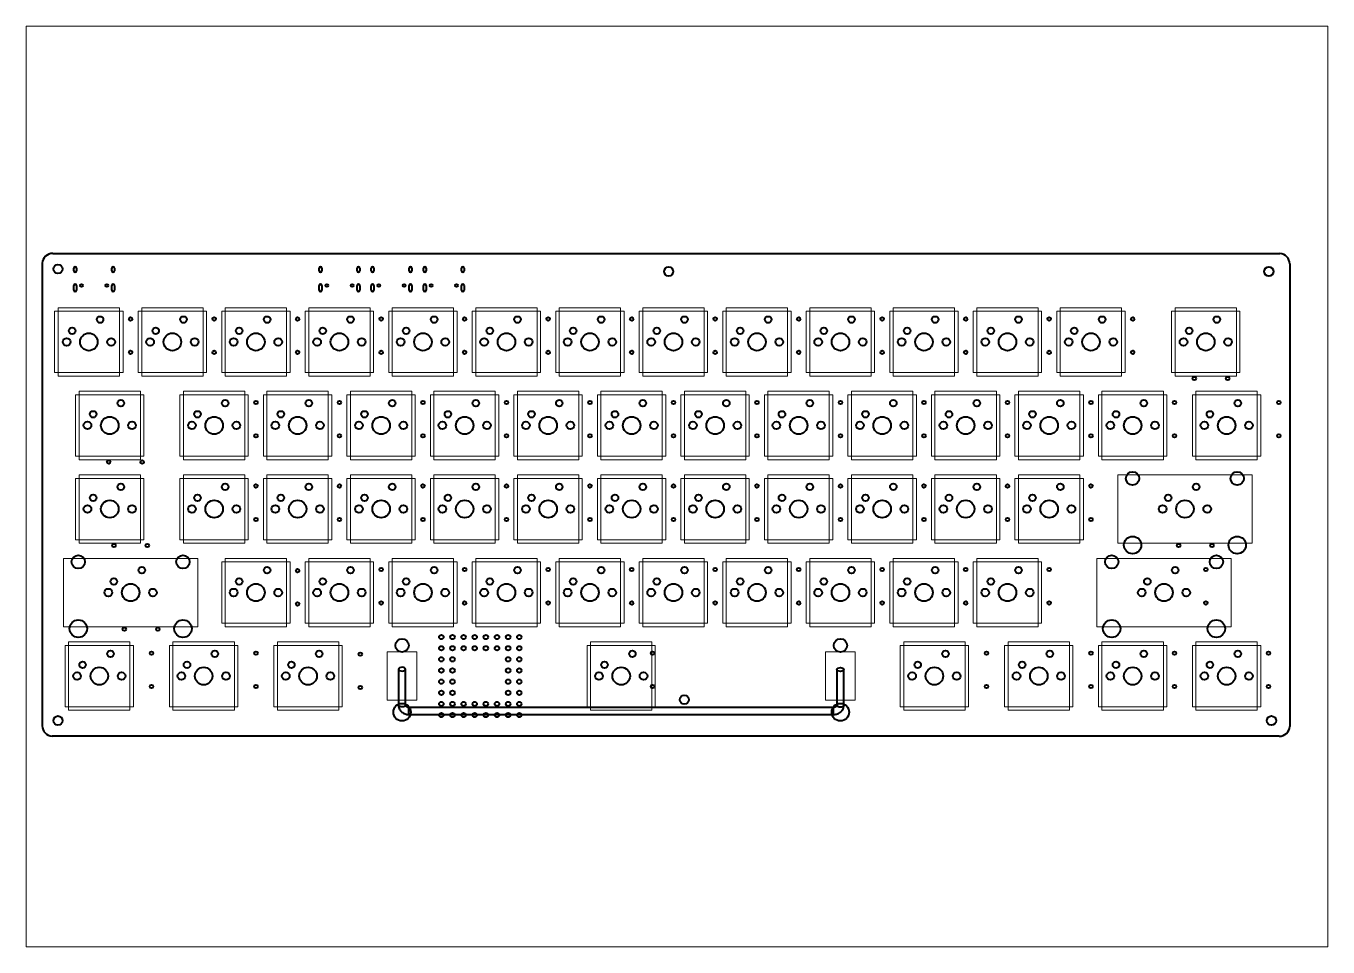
# Paper-space layout 'Layout1' of a CAD drawing. Header units: millimetres. Extents: x 0 to 297, y 0 to 210.
# The model-space entities are those that its viewports show. They can reach past a viewport. Long polylines and large blocks are cut down to what shows.
import ezdxf

# ---------------------------------------------------------------- set-up
doc = ezdxf.new("R2010")
doc.units = ezdxf.units.MM
doc.header["$LTSCALE"] = 12.7
doc.layers.add('SKETCHED_GEOMETRY', color=7, linetype='Continuous', lineweight=15)
doc.layers.add('Visible', color=7, linetype='Continuous', lineweight=40)

msp = doc.modelspace()

# ---------------------------------------------------------------- linework, layer by layer
at = {"layer": 'SKETCHED_GEOMETRY'}
for p, q in [((88.84, 130.16), (88.84, 145.76)), ((88.84, 145.76), (102.84, 145.76)), ((102.84, 145.76), (102.84, 130.16)), ((107.89, 145.76), (107.89, 130.16)), ((121.89, 145.76), (107.89, 145.76)), ((121.89, 130.16), (121.89, 145.76)), ((126.94, 130.16), (126.94, 145.76)), ((126.94, 145.76), (140.94, 145.76)), ((140.94, 145.76), (140.94, 130.16)), ((145.99, 145.76), (145.99, 130.16)), ((159.99, 145.76), (145.99, 145.76)), ((159.99, 130.16), (159.99, 145.76)), ((165.04, 130.16), (165.04, 145.76)), ((165.04, 145.76), (179.04, 145.76)), ((179.04, 145.76), (179.04, 130.16)), ((184.09, 130.16), (184.09, 145.76)), ((184.09, 145.76), (198.09, 145.76)), ((198.09, 145.76), (198.09, 130.16)), ((203.14, 130.16), (203.14, 145.76)), ((203.14, 145.76), (217.14, 145.76)), ((217.14, 145.76), (217.14, 130.16)), ((222.19, 145.76), (222.19, 130.16)), ((236.19, 145.76), (222.19, 145.76)), ((236.19, 130.16), (236.19, 145.76)), ((241.24, 130.16), (241.24, 145.76)), ((241.24, 145.76), (255.24, 145.76)), ((255.24, 145.76), (255.24, 130.16)), ((260.29, 130.16), (260.29, 145.76)), ((260.29, 145.76), (274.29, 145.76)), ((274.29, 145.76), (274.29, 130.16)), ((279.34, 130.16), (279.34, 145.76)), ((279.34, 145.76), (293.34, 145.76)), ((293.34, 145.76), (293.34, 130.16)), ((298.39, 130.16), (298.39, 145.76)), ((298.39, 145.76), (312.39, 145.76)), ((312.39, 145.76), (312.39, 130.16)), ((317.44, 130.16), (317.44, 145.76)), ((317.44, 145.76), (331.44, 145.76)), ((331.44, 145.76), (331.44, 130.16)), ((343.63, 130.16), (343.63, 145.76)), ((343.63, 145.76), (357.63, 145.76)), ((357.63, 145.76), (357.63, 130.16)), ((88.04, 144.96), (88.04, 130.96)), ((103.64, 144.96), (88.04, 144.96)), ((103.64, 130.96), (103.64, 144.96)), ((107.09, 144.96), (107.09, 130.96)), ((122.69, 144.96), (107.09, 144.96)), ((122.69, 130.96), (122.69, 144.96)), ((126.14, 144.96), (126.14, 130.96)), ((141.74, 144.96), (126.14, 144.96)), ((141.74, 130.96), (141.74, 144.96)), ((145.19, 144.96), (145.19, 130.96)), ((160.79, 144.96), (145.19, 144.96)), ((160.79, 130.96), (160.79, 144.96)), ((164.24, 144.96), (164.24, 130.96)), ((179.84, 144.96), (164.24, 144.96)), ((179.84, 130.96), (179.84, 144.96)), ((183.29, 144.96), (183.29, 130.96)), ((198.89, 144.96), (183.29, 144.96)), ((198.89, 130.96), (198.89, 144.96)), ((202.34, 144.96), (202.34, 130.96)), ((217.94, 144.96), (202.34, 144.96)), ((217.94, 130.96), (217.94, 144.96)), ((221.39, 144.96), (221.39, 130.96)), ((236.99, 144.96), (221.39, 144.96)), ((236.99, 130.96), (236.99, 144.96)), ((240.44, 144.96), (240.44, 130.96)), ((256.04, 144.96), (240.44, 144.96)), ((256.04, 130.96), (256.04, 144.96)), ((259.49, 144.96), (259.49, 130.96)), ((275.09, 144.96), (259.49, 144.96)), ((275.09, 130.96), (275.09, 144.96)), ((278.54, 144.96), (278.54, 130.96)), ((294.14, 144.96), (278.54, 144.96)), ((294.14, 130.96), (294.14, 144.96)), ((297.59, 144.96), (297.59, 130.96)), ((313.19, 144.96), (297.59, 144.96)), ((313.19, 130.96), (313.19, 144.96)), ((316.64, 144.96), (316.64, 130.96)), ((332.24, 144.96), (316.64, 144.96)), ((332.24, 130.96), (332.24, 144.96)), ((342.83, 144.96), (342.83, 130.96)), ((358.43, 144.96), (342.83, 144.96)), ((358.43, 130.96), (358.43, 144.96)), ((88.04, 130.96), (103.64, 130.96)), ((107.09, 130.96), (122.69, 130.96)), ((126.14, 130.96), (141.74, 130.96)), ((145.19, 130.96), (160.79, 130.96)), ((164.24, 130.96), (179.84, 130.96)), ((183.29, 130.96), (198.89, 130.96)), ((202.34, 130.96), (217.94, 130.96)), ((221.39, 130.96), (236.99, 130.96)), ((240.44, 130.96), (256.04, 130.96)), ((259.49, 130.96), (275.09, 130.96)), ((278.54, 130.96), (294.14, 130.96)), ((297.59, 130.96), (313.19, 130.96)), ((316.64, 130.96), (332.24, 130.96)), ((342.83, 130.96), (358.43, 130.96)), ((102.84, 130.16), (88.84, 130.16)), ((107.89, 130.16), (121.89, 130.16)), ((140.94, 130.16), (126.94, 130.16)), ((145.99, 130.16), (159.99, 130.16)), ((179.04, 130.16), (165.04, 130.16)), ((198.09, 130.16), (184.09, 130.16)), ((217.14, 130.16), (203.14, 130.16)), ((222.19, 130.16), (236.19, 130.16)), ((255.24, 130.16), (241.24, 130.16)), ((274.29, 130.16), (260.29, 130.16)), ((293.34, 130.16), (279.34, 130.16)), ((312.39, 130.16), (298.39, 130.16)), ((331.44, 130.16), (317.44, 130.16)), ((357.63, 130.16), (343.63, 130.16)), ((92.8, 125.91), (92.8, 111.91)), ((108.4, 125.91), (92.8, 125.91)), ((93.6, 111.11), (93.6, 126.71)), ((93.6, 126.71), (107.6, 126.71)), ((107.6, 126.71), (107.6, 111.11)), ((108.4, 111.91), (108.4, 125.91)), ((116.61, 125.91), (116.61, 111.91)), ((132.21, 125.91), (116.61, 125.91)), ((117.41, 111.11), (117.41, 126.71)), ((117.41, 126.71), (131.41, 126.71)), ((131.41, 126.71), (131.41, 111.11)), ((132.21, 111.91), (132.21, 125.91)), ((135.66, 125.91), (135.66, 111.91)), ((151.26, 125.91), (135.66, 125.91)), ((136.46, 111.11), (136.46, 126.71)), ((136.46, 126.71), (150.46, 126.71)), ((150.46, 126.71), (150.46, 111.11)), ((151.26, 111.91), (151.26, 125.91)), ((154.71, 125.91), (154.71, 111.91)), ((170.31, 125.91), (154.71, 125.91)), ((155.51, 111.11), (155.51, 126.71)), ((155.51, 126.71), (169.51, 126.71)), ((169.51, 126.71), (169.51, 111.11)), ((170.31, 111.91), (170.31, 125.91)), ((173.76, 125.91), (173.76, 111.91)), ((189.36, 125.91), (173.76, 125.91)), ((174.56, 111.11), (174.56, 126.71)), ((174.56, 126.71), (188.56, 126.71)), ((188.56, 126.71), (188.56, 111.11)), ((189.36, 111.91), (189.36, 125.91)), ((192.81, 125.91), (192.81, 111.91)), ((208.41, 125.91), (192.81, 125.91)), ((193.61, 126.71), (193.61, 111.11)), ((207.61, 126.71), (193.61, 126.71)), ((207.61, 111.11), (207.61, 126.71)), ((208.41, 111.91), (208.41, 125.91)), ((211.86, 125.91), (211.86, 111.91)), ((227.46, 125.91), (211.86, 125.91)), ((212.66, 111.11), (212.66, 126.71)), ((212.66, 126.71), (226.66, 126.71)), ((226.66, 126.71), (226.66, 111.11)), ((227.46, 111.91), (227.46, 125.91)), ((230.91, 125.91), (230.91, 111.91)), ((246.51, 125.91), (230.91, 125.91)), ((231.71, 126.71), (231.71, 111.11)), ((245.71, 126.71), (231.71, 126.71)), ((245.71, 111.11), (245.71, 126.71)), ((246.51, 111.91), (246.51, 125.91)), ((249.96, 125.91), (249.96, 111.91)), ((265.56, 125.91), (249.96, 125.91)), ((250.76, 111.11), (250.76, 126.71)), ((250.76, 126.71), (264.76, 126.71)), ((264.76, 126.71), (264.76, 111.11)), ((265.56, 111.91), (265.56, 125.91)), ((269.01, 125.91), (269.01, 111.91)), ((284.61, 125.91), (269.01, 125.91)), ((269.81, 126.71), (269.81, 111.11)), ((283.81, 126.71), (269.81, 126.71)), ((283.81, 111.11), (283.81, 126.71)), ((284.61, 111.91), (284.61, 125.91)), ((288.06, 125.91), (288.06, 111.91)), ((303.66, 125.91), (288.06, 125.91)), ((288.86, 111.11), (288.86, 126.71)), ((288.86, 126.71), (302.86, 126.71)), ((302.86, 126.71), (302.86, 111.11)), ((303.66, 111.91), (303.66, 125.91)), ((307.11, 125.91), (307.11, 111.91)), ((322.71, 125.91), (307.11, 125.91)), ((307.91, 111.11), (307.91, 126.71)), ((307.91, 126.71), (321.91, 126.71)), ((321.91, 126.71), (321.91, 111.11)), ((322.71, 111.91), (322.71, 125.91)), ((326.16, 125.91), (326.16, 111.91)), ((341.76, 125.91), (326.16, 125.91)), ((326.96, 126.71), (326.96, 111.11)), ((340.96, 126.71), (326.96, 126.71)), ((340.96, 111.11), (340.96, 126.71)), ((341.76, 111.91), (341.76, 125.91)), ((347.59, 125.91), (347.59, 111.91)), ((363.19, 125.91), (347.59, 125.91)), ((348.39, 126.71), (348.39, 111.11)), ((362.39, 126.71), (348.39, 126.71)), ((362.39, 111.11), (362.39, 126.71)), ((363.19, 111.91), (363.19, 125.91)), ((92.8, 111.91), (108.4, 111.91)), ((107.6, 111.11), (93.6, 111.11)), ((116.61, 111.91), (132.21, 111.91)), ((131.41, 111.11), (117.41, 111.11)), ((135.66, 111.91), (151.26, 111.91)), ((150.46, 111.11), (136.46, 111.11)), ((154.71, 111.91), (170.31, 111.91)), ((169.51, 111.11), (155.51, 111.11)), ((173.76, 111.91), (189.36, 111.91)), ((188.56, 111.11), (174.56, 111.11)), ((192.81, 111.91), (208.41, 111.91)), ((193.61, 111.11), (207.61, 111.11)), ((211.86, 111.91), (227.46, 111.91)), ((226.66, 111.11), (212.66, 111.11)), ((230.91, 111.91), (246.51, 111.91)), ((231.71, 111.11), (245.71, 111.11)), ((249.96, 111.91), (265.56, 111.91)), ((264.76, 111.11), (250.76, 111.11)), ((269.01, 111.91), (284.61, 111.91)), ((269.81, 111.11), (283.81, 111.11)), ((288.06, 111.91), (303.66, 111.91)), ((302.86, 111.11), (288.86, 111.11)), ((307.11, 111.91), (322.71, 111.91)), ((321.91, 111.11), (307.91, 111.11)), ((326.16, 111.91), (341.76, 111.91)), ((326.96, 111.11), (340.96, 111.11)), ((347.59, 111.91), (363.19, 111.91)), ((348.39, 111.11), (362.39, 111.11)), ((93.6, 107.66), (93.6, 92.06)), ((107.6, 107.66), (93.6, 107.66)), ((107.6, 92.06), (107.6, 107.66)), ((117.41, 107.66), (117.41, 92.06)), ((131.41, 107.66), (117.41, 107.66)), ((131.41, 92.06), (131.41, 107.66)), ((136.46, 107.66), (136.46, 92.06)), ((150.46, 107.66), (136.46, 107.66)), ((150.46, 92.06), (150.46, 107.66)), ((155.51, 107.66), (155.51, 92.06)), ((169.51, 107.66), (155.51, 107.66)), ((169.51, 92.06), (169.51, 107.66)), ((174.56, 107.66), (174.56, 92.06)), ((188.56, 107.66), (174.56, 107.66)), ((188.56, 92.06), (188.56, 107.66)), ((193.61, 107.66), (193.61, 92.06)), ((207.61, 107.66), (193.61, 107.66)), ((207.61, 92.06), (207.61, 107.66)), ((212.66, 107.66), (212.66, 92.06)), ((226.66, 107.66), (212.66, 107.66)), ((226.66, 92.06), (226.66, 107.66)), ((231.71, 107.66), (231.71, 92.06)), ((245.71, 107.66), (231.71, 107.66)), ((245.71, 92.06), (245.71, 107.66)), ((250.76, 107.66), (250.76, 92.06)), ((264.76, 107.66), (250.76, 107.66)), ((264.76, 92.06), (264.76, 107.66)), ((269.81, 107.66), (269.81, 92.06)), ((283.81, 107.66), (269.81, 107.66)), ((283.81, 92.06), (283.81, 107.66)), ((288.86, 107.66), (288.86, 92.06)), ((302.86, 107.66), (288.86, 107.66)), ((302.86, 92.06), (302.86, 107.66)), ((307.91, 107.66), (307.91, 92.06)), ((321.91, 107.66), (307.91, 107.66)), ((321.91, 92.06), (321.91, 107.66)), ((330.54, 107.66), (330.54, 92.06)), ((361.22, 107.66), (330.54, 107.66)), ((361.22, 92.06), (361.22, 107.66)), ((92.8, 106.86), (92.8, 92.86)), ((108.4, 106.86), (92.8, 106.86)), ((108.4, 92.86), (108.4, 106.86)), ((116.61, 106.86), (116.61, 92.86)), ((132.21, 106.86), (116.61, 106.86)), ((132.21, 92.86), (132.21, 106.86)), ((135.66, 106.86), (135.66, 92.86)), ((151.26, 106.86), (135.66, 106.86)), ((151.26, 92.86), (151.26, 106.86)), ((154.71, 106.86), (154.71, 92.86)), ((170.31, 106.86), (154.71, 106.86)), ((170.31, 92.86), (170.31, 106.86)), ((173.76, 106.86), (173.76, 92.86)), ((189.36, 106.86), (173.76, 106.86)), ((189.36, 92.86), (189.36, 106.86)), ((192.81, 106.86), (192.81, 92.86)), ((208.41, 106.86), (192.81, 106.86)), ((208.41, 92.86), (208.41, 106.86)), ((211.86, 106.86), (211.86, 92.86)), ((227.46, 106.86), (211.86, 106.86)), ((227.46, 92.86), (227.46, 106.86)), ((230.91, 106.86), (230.91, 92.86)), ((246.51, 106.86), (230.91, 106.86)), ((246.51, 92.86), (246.51, 106.86)), ((249.96, 106.86), (249.96, 92.86)), ((265.56, 106.86), (249.96, 106.86)), ((265.56, 92.86), (265.56, 106.86)), ((269.01, 106.86), (269.01, 92.86)), ((284.61, 106.86), (269.01, 106.86)), ((284.61, 92.86), (284.61, 106.86)), ((288.06, 106.86), (288.06, 92.86)), ((303.66, 106.86), (288.06, 106.86)), ((303.66, 92.86), (303.66, 106.86)), ((307.11, 106.86), (307.11, 92.86)), ((322.71, 106.86), (307.11, 106.86)), ((322.71, 92.86), (322.71, 106.86)), ((92.8, 92.86), (108.4, 92.86)), ((116.61, 92.86), (132.21, 92.86)), ((135.66, 92.86), (151.26, 92.86)), ((154.71, 92.86), (170.31, 92.86)), ((173.76, 92.86), (189.36, 92.86)), ((192.81, 92.86), (208.41, 92.86)), ((211.86, 92.86), (227.46, 92.86)), ((230.91, 92.86), (246.51, 92.86)), ((249.96, 92.86), (265.56, 92.86)), ((269.01, 92.86), (284.61, 92.86)), ((288.06, 92.86), (303.66, 92.86)), ((307.11, 92.86), (322.71, 92.86)), ((93.6, 92.06), (107.6, 92.06)), ((117.41, 92.06), (131.41, 92.06)), ((136.46, 92.06), (150.46, 92.06)), ((155.51, 92.06), (169.51, 92.06)), ((174.56, 92.06), (188.56, 92.06)), ((193.61, 92.06), (207.61, 92.06)), ((212.66, 92.06), (226.66, 92.06)), ((231.71, 92.06), (245.71, 92.06)), ((250.76, 92.06), (264.76, 92.06)), ((269.81, 92.06), (283.81, 92.06)), ((288.86, 92.06), (302.86, 92.06)), ((307.91, 92.06), (321.91, 92.06)), ((330.54, 92.06), (361.22, 92.06)), ((120.71, 88.61), (90.03, 88.61)), ((90.03, 88.61), (90.03, 73.01)), ((120.71, 88.61), (90.03, 88.61)), ((120.71, 73.01), (120.71, 88.61)), ((126.14, 87.81), (126.14, 73.81)), ((141.74, 87.81), (126.14, 87.81)), ((126.94, 88.61), (126.94, 73.01)), ((140.94, 88.61), (126.94, 88.61)), ((140.94, 73.01), (140.94, 88.61)), ((141.74, 73.81), (141.74, 87.81)), ((145.19, 87.81), (145.19, 73.81)), ((160.79, 87.81), (145.19, 87.81)), ((145.99, 88.61), (145.99, 73.01)), ((159.99, 88.61), (145.99, 88.61)), ((159.99, 73.01), (159.99, 88.61)), ((160.79, 73.81), (160.79, 87.81)), ((164.24, 87.81), (164.24, 73.81)), ((179.84, 87.81), (164.24, 87.81)), ((165.04, 88.61), (165.04, 73.01)), ((179.04, 88.61), (165.04, 88.61)), ((179.04, 73.01), (179.04, 88.61)), ((179.84, 73.81), (179.84, 87.81)), ((183.29, 87.81), (183.29, 73.81)), ((198.89, 87.81), (183.29, 87.81)), ((184.09, 88.61), (184.09, 73.01)), ((198.09, 88.61), (184.09, 88.61)), ((198.09, 73.01), (198.09, 88.61)), ((198.89, 73.81), (198.89, 87.81)), ((202.34, 87.81), (202.34, 73.81)), ((217.94, 87.81), (202.34, 87.81)), ((203.14, 88.61), (203.14, 73.01)), ((217.14, 88.61), (203.14, 88.61)), ((217.14, 73.01), (217.14, 88.61)), ((217.94, 73.81), (217.94, 87.81)), ((221.39, 87.81), (221.39, 73.81)), ((236.99, 87.81), (221.39, 87.81)), ((222.19, 88.61), (222.19, 73.01)), ((236.19, 88.61), (222.19, 88.61)), ((236.19, 73.01), (236.19, 88.61)), ((236.99, 73.81), (236.99, 87.81)), ((240.44, 87.81), (240.44, 73.81)), ((256.04, 87.81), (240.44, 87.81)), ((241.24, 88.61), (241.24, 73.01)), ((255.24, 88.61), (241.24, 88.61)), ((255.24, 73.01), (255.24, 88.61)), ((256.04, 73.81), (256.04, 87.81)), ((259.49, 87.81), (259.49, 73.81)), ((275.09, 87.81), (259.49, 87.81)), ((260.29, 88.61), (260.29, 73.01)), ((274.29, 88.61), (260.29, 88.61)), ((274.29, 73.01), (274.29, 88.61)), ((275.09, 73.81), (275.09, 87.81)), ((278.54, 87.81), (278.54, 73.81)), ((294.14, 87.81), (278.54, 87.81)), ((279.34, 88.61), (279.34, 73.01)), ((293.34, 88.61), (279.34, 88.61)), ((293.34, 73.01), (293.34, 88.61)), ((294.14, 73.81), (294.14, 87.81)), ((297.59, 87.81), (297.59, 73.81)), ((313.19, 87.81), (297.59, 87.81)), ((298.39, 88.61), (298.39, 73.01)), ((312.39, 88.61), (298.39, 88.61)), ((312.39, 73.01), (312.39, 88.61)), ((313.19, 73.81), (313.19, 87.81)), ((325.77, 88.61), (325.77, 73.01)), ((356.45, 88.61), (325.77, 88.61)), ((356.45, 73.01), (356.45, 88.61)), ((90.03, 73.01), (120.71, 73.01)), ((126.14, 73.81), (141.74, 73.81)), ((126.94, 73.01), (140.94, 73.01)), ((145.19, 73.81), (160.79, 73.81)), ((145.99, 73.01), (159.99, 73.01)), ((164.24, 73.81), (179.84, 73.81)), ((165.04, 73.01), (179.04, 73.01)), ((183.29, 73.81), (198.89, 73.81)), ((184.09, 73.01), (198.09, 73.01)), ((202.34, 73.81), (217.94, 73.81)), ((203.14, 73.01), (217.14, 73.01)), ((221.39, 73.81), (236.99, 73.81)), ((222.19, 73.01), (236.19, 73.01)), ((240.44, 73.81), (256.04, 73.81)), ((241.24, 73.01), (255.24, 73.01)), ((259.49, 73.81), (275.09, 73.81)), ((260.29, 73.01), (274.29, 73.01)), ((278.54, 73.81), (294.14, 73.81)), ((279.34, 73.01), (293.34, 73.01)), ((297.59, 73.81), (313.19, 73.81)), ((298.39, 73.01), (312.39, 73.01)), ((325.77, 73.01), (356.45, 73.01)), ((90.42, 68.76), (90.42, 54.76)), ((106.02, 68.76), (90.42, 68.76)), ((91.22, 69.56), (91.22, 53.96)), ((105.22, 69.56), (91.22, 69.56)), ((105.22, 53.96), (105.22, 69.56)), ((106.02, 54.76), (106.02, 68.76)), ((114.23, 68.76), (114.23, 54.76)), ((129.83, 68.76), (114.23, 68.76)), ((115.03, 69.56), (115.03, 53.96)), ((129.03, 69.56), (115.03, 69.56)), ((129.03, 53.96), (129.03, 69.56)), ((129.83, 54.76), (129.83, 68.76)), ((138.04, 68.76), (138.04, 54.76)), ((153.64, 68.76), (138.04, 68.76)), ((138.84, 69.56), (138.84, 53.96)), ((152.84, 69.56), (138.84, 69.56)), ((152.84, 53.96), (152.84, 69.56)), ((153.64, 54.76), (153.64, 68.76)), ((209.48, 68.76), (209.48, 54.59)), ((225.06, 68.76), (209.48, 68.76)), ((210.28, 69.56), (210.28, 53.96)), ((224.28, 69.56), (210.28, 69.56)), ((224.28, 53.96), (224.28, 69.56)), ((225.06, 54.59), (225.06, 68.76)), ((280.92, 68.76), (280.92, 54.76)), ((296.52, 68.76), (280.92, 68.76)), ((281.72, 69.56), (281.72, 53.96)), ((295.72, 69.56), (281.72, 69.56)), ((295.72, 53.96), (295.72, 69.56)), ((296.52, 54.76), (296.52, 68.76)), ((304.73, 68.76), (304.73, 54.76)), ((320.33, 68.76), (304.73, 68.76)), ((305.53, 69.56), (305.53, 53.96)), ((319.53, 69.56), (305.53, 69.56)), ((319.53, 53.96), (319.53, 69.56)), ((320.33, 54.76), (320.33, 68.76)), ((326.16, 68.76), (326.16, 54.76)), ((341.76, 68.76), (326.16, 68.76)), ((326.96, 69.56), (326.96, 53.96)), ((340.96, 69.56), (326.96, 69.56)), ((340.96, 53.96), (340.96, 69.56)), ((341.76, 54.76), (341.76, 68.76)), ((347.59, 68.76), (347.59, 54.76)), ((363.19, 68.76), (347.59, 68.76)), ((348.39, 69.56), (348.39, 53.96)), ((362.39, 69.56), (348.39, 69.56)), ((362.39, 53.96), (362.39, 69.56)), ((363.19, 54.76), (363.19, 68.76)), ((163.89, 67.27), (163.89, 56.27)), ((170.69, 67.27), (163.89, 67.27)), ((170.69, 56.27), (170.69, 67.27)), ((263.89, 67.27), (263.89, 56.27)), ((270.69, 67.27), (263.89, 67.27)), ((270.69, 56.27), (270.69, 67.27)), ((90.42, 54.76), (106.02, 54.76)), ((91.22, 53.96), (105.22, 53.96)), ((114.23, 54.76), (129.83, 54.76)), ((115.03, 53.96), (129.03, 53.96)), ((138.04, 54.76), (153.64, 54.76)), ((138.84, 53.96), (152.84, 53.96)), ((163.89, 56.27), (170.69, 56.27)), ((209.48, 54.59), (225.06, 54.59)), ((210.28, 53.96), (224.28, 53.96)), ((263.89, 56.27), (270.69, 56.27)), ((280.92, 54.76), (296.52, 54.76)), ((281.72, 53.96), (295.72, 53.96)), ((304.73, 54.76), (320.33, 54.76)), ((305.53, 53.96), (319.53, 53.96)), ((326.16, 54.76), (341.76, 54.76)), ((326.96, 53.96), (340.96, 53.96)), ((347.59, 54.76), (363.19, 54.76)), ((348.39, 53.96), (362.39, 53.96))]:
    msp.add_line(p, q, dxfattribs=at)
at = {"layer": 'Visible'}
for p, q in [((87.6, 158.14), (367.4, 158.14)), ((367.4, 158.14), (367.56, 158.13)), ((85.23, 155.76), (85.23, 155.91)), ((85.23, 50.43), (85.23, 155.76)), ((92.42, 154.2), (92.42, 154.8)), ((93.02, 154.8), (93.02, 154.2)), ((101.06, 154.2), (101.06, 154.8)), ((101.66, 154.8), (101.66, 154.2)), ((148.38, 154.2), (148.38, 154.8)), ((148.98, 154.8), (148.98, 154.2)), ((157.02, 154.2), (157.02, 154.8)), ((157.62, 154.8), (157.62, 154.2)), ((160.28, 154.2), (160.28, 154.8)), ((160.88, 154.8), (160.88, 154.2)), ((168.92, 154.2), (168.92, 154.8)), ((169.52, 154.8), (169.52, 154.2)), ((172.19, 154.2), (172.19, 154.8)), ((172.79, 154.8), (172.79, 154.2)), ((180.83, 154.2), (180.83, 154.8)), ((181.43, 154.8), (181.43, 154.2)), ((369.78, 155.76), (369.78, 50.43)), ((92.42, 149.77), (92.42, 150.87)), ((93.02, 150.87), (93.02, 149.77)), ((101.06, 149.77), (101.06, 150.87)), ((101.66, 150.87), (101.66, 149.77)), ((148.38, 149.77), (148.38, 150.87)), ((148.98, 150.87), (148.98, 149.77)), ((157.02, 149.77), (157.02, 150.87)), ((157.62, 150.87), (157.62, 149.77)), ((160.28, 149.77), (160.28, 150.87)), ((160.88, 150.87), (160.88, 149.77)), ((168.92, 149.77), (168.92, 150.87)), ((169.52, 150.87), (169.52, 149.77)), ((172.19, 149.77), (172.19, 150.87)), ((172.79, 150.87), (172.79, 149.77)), ((180.83, 149.77), (180.83, 150.87)), ((181.43, 150.87), (181.43, 149.77)), ((166.49, 63.34), (166.49, 55.17)), ((168.09, 55.17), (168.09, 63.34)), ((266.49, 63.27), (266.49, 55.12)), ((268.09, 55.09), (268.09, 63.27)), ((265.65, 54.59), (168.87, 54.59)), ((265.65, 54.59), (265.65, 52.99)), ((268.09, 55.09), (268.07, 55)), ((168.82, 52.99), (265.65, 52.99)), ((87.61, 48.05), (87.45, 48.05)), ((367.41, 48.05), (87.61, 48.05)), ((369.78, 50.43), (369.78, 50.28))]:
    msp.add_line(p, q, dxfattribs=at)
at = {"layer": 'Visible', "flags": 128}
msp.add_lwpolyline([(168.09, 55.17), (168.09, 55.17), (168.03, 55), (167.86, 54.86), (167.6, 54.77), (167.29, 54.74)], dxfattribs=at)
at = {"layer": 'Visible'}
for centre, radius in [((88.8, 154.61), 1.05), ((228.1, 154.02), 1.05), ((365.02, 154.02), 1.05), ((94.15, 150.85), 0.325), ((99.93, 150.85), 0.325), ((150.11, 150.85), 0.325), ((155.89, 150.85), 0.325), ((162.01, 150.85), 0.325), ((167.79, 150.85), 0.325), ((173.92, 150.85), 0.325), ((179.7, 150.85), 0.325), ((98.39, 143.05), 0.75), ((105.37, 143.21), 0.4), ((117.44, 143.05), 0.75), ((124.42, 143.21), 0.4), ((136.49, 143.05), 0.75), ((143.47, 143.21), 0.4), ((155.54, 143.05), 0.75), ((162.52, 143.21), 0.4), ((174.59, 143.05), 0.75), ((181.57, 143.21), 0.4), ((193.64, 143.05), 0.75), ((200.62, 143.21), 0.4), ((212.69, 143.05), 0.75), ((219.67, 143.21), 0.4), ((231.74, 143.05), 0.75), ((238.72, 143.21), 0.4), ((250.79, 143.05), 0.75), ((257.77, 143.21), 0.4), ((269.84, 143.05), 0.75), ((276.82, 143.21), 0.4), ((288.89, 143.05), 0.75), ((295.87, 143.21), 0.4), ((307.94, 143.05), 0.75), ((314.92, 143.21), 0.4), ((326.99, 143.05), 0.75), ((333.97, 143.21), 0.4), ((353.18, 143.05), 0.75), ((92.04, 140.51), 0.75), ((95.85, 137.97), 2), ((111.09, 140.51), 0.75), ((114.9, 137.97), 2), ((130.14, 140.51), 0.75), ((133.95, 137.97), 2), ((149.19, 140.51), 0.75), ((153, 137.97), 2), ((168.24, 140.51), 0.75), ((172.05, 137.97), 2), ((187.29, 140.51), 0.75), ((191.1, 137.97), 2), ((206.34, 140.51), 0.75), ((210.15, 137.97), 2), ((225.39, 140.51), 0.75), ((229.2, 137.97), 2), ((244.44, 140.51), 0.75), ((248.25, 137.97), 2), ((263.49, 140.51), 0.75), ((267.3, 137.97), 2), ((282.54, 140.51), 0.75), ((286.35, 137.97), 2), ((301.59, 140.51), 0.75), ((305.4, 137.97), 2), ((320.64, 140.51), 0.75), ((324.45, 137.97), 2), ((346.83, 140.51), 0.75), ((350.64, 137.97), 2), ((90.77, 137.97), 0.875), ((100.93, 137.97), 0.875), ((109.82, 137.97), 0.875), ((119.98, 137.97), 0.875), ((128.87, 137.97), 0.875), ((139.03, 137.97), 0.875), ((147.92, 137.97), 0.875), ((158.08, 137.97), 0.875), ((166.97, 137.97), 0.875), ((177.13, 137.97), 0.875), ((186.02, 137.97), 0.875), ((196.18, 137.97), 0.875), ((205.07, 137.97), 0.875), ((215.23, 137.97), 0.875), ((224.12, 137.97), 0.875), ((234.28, 137.97), 0.875), ((243.17, 137.97), 0.875), ((253.33, 137.97), 0.875), ((262.22, 137.97), 0.875), ((272.38, 137.97), 0.875), ((281.27, 137.97), 0.875), ((291.43, 137.97), 0.875), ((300.32, 137.97), 0.875), ((310.48, 137.97), 0.875), ((319.37, 137.97), 0.875), ((329.53, 137.97), 0.875), ((345.56, 137.97), 0.875), ((355.72, 137.97), 0.875), ((105.37, 135.59), 0.4), ((124.42, 135.59), 0.4), ((143.47, 135.59), 0.4), ((162.52, 135.59), 0.4), ((181.57, 135.59), 0.4), ((200.62, 135.59), 0.4), ((219.67, 135.59), 0.4), ((238.72, 135.59), 0.4), ((257.77, 135.59), 0.4), ((276.82, 135.59), 0.4), ((295.87, 135.59), 0.4), ((314.92, 135.59), 0.4), ((333.97, 135.59), 0.4), ((348.02, 129.63), 0.4), ((355.64, 129.63), 0.4), ((103.15, 124), 0.75), ((126.96, 124), 0.75), ((146.01, 124), 0.75), ((165.06, 124), 0.75), ((184.11, 124), 0.75), ((203.16, 124), 0.75), ((222.21, 124), 0.75), ((241.26, 124), 0.75), ((260.31, 124), 0.75), ((279.36, 124), 0.75), ((298.41, 124), 0.75), ((317.46, 124), 0.75), ((336.51, 124), 0.75), ((357.94, 124), 0.75), ((96.8, 121.46), 0.75), ((120.61, 121.46), 0.75), ((133.95, 124.16), 0.4), ((139.66, 121.46), 0.75), ((153, 124.16), 0.4), ((158.71, 121.46), 0.75), ((172.05, 124.16), 0.4), ((177.76, 121.46), 0.75), ((191.1, 124.16), 0.4), ((196.81, 121.46), 0.75), ((210.15, 124.16), 0.4), ((215.86, 121.46), 0.75), ((229.2, 124.16), 0.4), ((234.91, 121.46), 0.75), ((248.25, 124.16), 0.4), ((253.96, 121.46), 0.75), ((267.3, 124.16), 0.4), ((273.01, 121.46), 0.75), ((286.35, 124.16), 0.4), ((292.06, 121.46), 0.75), ((305.4, 124.16), 0.4), ((311.11, 121.46), 0.75), ((324.45, 124.16), 0.4), ((330.16, 121.46), 0.75), ((343.5, 124.16), 0.4), ((351.59, 121.46), 0.75), ((367.31, 124.16), 0.4), ((95.53, 118.92), 0.875), ((100.61, 118.92), 2), ((105.69, 118.92), 0.875), ((119.34, 118.92), 0.875), ((124.42, 118.92), 2), ((129.5, 118.92), 0.875), ((138.39, 118.92), 0.875), ((143.47, 118.92), 2), ((148.55, 118.92), 0.875), ((157.44, 118.92), 0.875), ((162.52, 118.92), 2), ((167.6, 118.92), 0.875), ((176.49, 118.92), 0.875), ((181.57, 118.92), 2), ((186.65, 118.92), 0.875), ((195.54, 118.92), 0.875), ((200.62, 118.92), 2), ((205.7, 118.92), 0.875), ((214.59, 118.92), 0.875), ((219.67, 118.92), 2), ((224.75, 118.92), 0.875), ((233.64, 118.92), 0.875), ((238.72, 118.92), 2), ((243.8, 118.92), 0.875), ((252.69, 118.92), 0.875), ((257.77, 118.92), 2), ((262.85, 118.92), 0.875), ((271.74, 118.92), 0.875), ((276.82, 118.92), 2), ((281.9, 118.92), 0.875), ((290.79, 118.92), 0.875), ((295.87, 118.92), 2), ((300.95, 118.92), 0.875), ((309.84, 118.92), 0.875), ((314.92, 118.92), 2), ((320, 118.92), 0.875), ((328.89, 118.92), 0.875), ((333.97, 118.92), 2), ((339.05, 118.92), 0.875), ((350.32, 118.92), 0.875), ((355.4, 118.92), 2), ((360.48, 118.92), 0.875), ((133.95, 116.54), 0.4), ((153, 116.54), 0.4), ((172.05, 116.54), 0.4), ((191.1, 116.54), 0.4), ((210.15, 116.54), 0.4), ((229.2, 116.54), 0.4), ((248.25, 116.54), 0.4), ((267.3, 116.54), 0.4), ((286.35, 116.54), 0.4), ((305.4, 116.54), 0.4), ((324.45, 116.54), 0.4), ((343.5, 116.54), 0.4), ((367.31, 116.54), 0.4), ((100.37, 110.58), 0.4), ((107.99, 110.58), 0.4), ((333.94, 106.85), 1.52), ((357.81, 106.85), 1.52), ((103.15, 104.95), 0.75), ((126.96, 104.95), 0.75), ((133.95, 105.11), 0.4), ((146.01, 104.95), 0.75), ((153, 105.11), 0.4), ((165.06, 104.95), 0.75), ((172.05, 105.11), 0.4), ((184.11, 104.95), 0.75), ((191.1, 105.11), 0.4), ((203.16, 104.95), 0.75), ((210.15, 105.11), 0.4), ((222.21, 104.95), 0.75), ((229.2, 105.11), 0.4), ((241.26, 104.95), 0.75), ((248.25, 105.11), 0.4), ((260.31, 104.95), 0.75), ((267.3, 105.11), 0.4), ((279.36, 104.95), 0.75), ((286.35, 105.11), 0.4), ((298.41, 104.95), 0.75), ((305.4, 105.11), 0.4), ((317.46, 104.95), 0.75), ((324.45, 105.11), 0.4), ((348.42, 104.95), 0.75), ((96.8, 102.41), 0.75), ((100.61, 99.87), 2), ((120.61, 102.41), 0.75), ((124.42, 99.87), 2), ((139.66, 102.41), 0.75), ((143.47, 99.87), 2), ((158.71, 102.41), 0.75), ((162.52, 99.87), 2), ((177.76, 102.41), 0.75), ((181.57, 99.87), 2), ((196.81, 102.41), 0.75), ((200.62, 99.87), 2), ((215.86, 102.41), 0.75), ((219.67, 99.87), 2), ((234.91, 102.41), 0.75), ((238.72, 99.87), 2), ((253.96, 102.41), 0.75), ((257.77, 99.87), 2), ((273.01, 102.41), 0.75), ((276.82, 99.87), 2), ((292.06, 102.41), 0.75), ((295.87, 99.87), 2), ((311.11, 102.41), 0.75), ((314.92, 99.87), 2), ((342.07, 102.41), 0.75), ((345.88, 99.87), 2), ((95.53, 99.87), 0.875), ((105.69, 99.87), 0.875), ((119.34, 99.87), 0.875), ((129.5, 99.87), 0.875), ((138.39, 99.87), 0.875), ((148.55, 99.87), 0.875), ((157.44, 99.87), 0.875), ((167.6, 99.87), 0.875), ((176.49, 99.87), 0.875), ((186.65, 99.87), 0.875), ((195.54, 99.87), 0.875), ((205.7, 99.87), 0.875), ((214.59, 99.87), 0.875), ((224.75, 99.87), 0.875), ((233.64, 99.87), 0.875), ((243.8, 99.87), 0.875), ((252.69, 99.87), 0.875), ((262.85, 99.87), 0.875), ((271.74, 99.87), 0.875), ((281.9, 99.87), 0.875), ((290.79, 99.87), 0.875), ((300.95, 99.87), 0.875), ((309.84, 99.87), 0.875), ((320, 99.87), 0.875), ((340.8, 99.87), 0.875), ((350.96, 99.87), 0.875), ((133.95, 97.49), 0.4), ((153, 97.49), 0.4), ((172.05, 97.49), 0.4), ((191.1, 97.49), 0.4), ((210.15, 97.49), 0.4), ((229.2, 97.49), 0.4), ((248.25, 97.49), 0.4), ((267.3, 97.49), 0.4), ((286.35, 97.49), 0.4), ((305.4, 97.49), 0.4), ((324.45, 97.49), 0.4), ((333.94, 91.64), 1.99), ((357.81, 91.64), 1.99), ((93.43, 87.8), 1.52), ((101.56, 91.53), 0.4), ((109.18, 91.53), 0.4), ((117.31, 87.8), 1.52), ((329.18, 87.8), 1.52), ((344.45, 91.53), 0.4), ((353.05, 87.8), 1.52), ((352.07, 91.53), 0.4), ((107.91, 85.9), 0.75), ((136.49, 85.9), 0.75), ((143.47, 85.82), 0.4), ((155.54, 85.9), 0.75), ((162.52, 86.06), 0.4), ((174.59, 85.9), 0.75), ((181.57, 86.06), 0.4), ((193.64, 85.9), 0.75), ((200.62, 86.06), 0.4), ((212.69, 85.9), 0.75), ((219.67, 86.06), 0.4), ((231.74, 85.9), 0.75), ((238.72, 86.06), 0.4), ((250.79, 85.9), 0.75), ((257.77, 86.06), 0.4), ((269.84, 85.9), 0.75), ((276.82, 86.06), 0.4), ((288.89, 85.9), 0.75), ((295.87, 86.06), 0.4), ((307.94, 85.9), 0.75), ((314.92, 86.06), 0.4), ((343.65, 85.9), 0.75), ((350.64, 86.06), 0.4), ((101.56, 83.36), 0.75), ((130.14, 83.36), 0.75), ((149.19, 83.36), 0.75), ((168.24, 83.36), 0.75), ((187.29, 83.36), 0.75), ((206.34, 83.36), 0.75), ((225.39, 83.36), 0.75), ((244.44, 83.36), 0.75), ((263.49, 83.36), 0.75), ((282.54, 83.36), 0.75), ((301.59, 83.36), 0.75), ((337.3, 83.36), 0.75), ((100.29, 80.82), 0.875), ((105.37, 80.82), 2), ((110.45, 80.82), 0.875), ((128.87, 80.82), 0.875), ((133.95, 80.82), 2), ((139.03, 80.82), 0.875), ((147.92, 80.82), 0.875), ((153, 80.82), 2), ((158.08, 80.82), 0.875), ((166.97, 80.82), 0.875), ((172.05, 80.82), 2), ((177.13, 80.82), 0.875), ((186.02, 80.82), 0.875), ((191.1, 80.82), 2), ((196.18, 80.82), 0.875), ((205.07, 80.82), 0.875), ((210.15, 80.82), 2), ((215.23, 80.82), 0.875), ((224.12, 80.82), 0.875), ((229.2, 80.82), 2), ((234.28, 80.82), 0.875), ((243.17, 80.82), 0.875), ((248.25, 80.82), 2), ((253.33, 80.82), 0.875), ((262.22, 80.82), 0.875), ((267.3, 80.82), 2), ((272.38, 80.82), 0.875), ((281.27, 80.82), 0.875), ((286.35, 80.82), 2), ((291.43, 80.82), 0.875), ((300.32, 80.82), 0.875), ((305.4, 80.82), 2), ((310.48, 80.82), 0.875), ((336.03, 80.82), 0.875), ((341.11, 80.82), 2), ((346.19, 80.82), 0.875), ((143.47, 78.2), 0.4), ((162.52, 78.44), 0.4), ((181.57, 78.44), 0.4), ((200.62, 78.44), 0.4), ((219.67, 78.44), 0.4), ((238.72, 78.44), 0.4), ((257.77, 78.44), 0.4), ((276.82, 78.44), 0.4), ((295.87, 78.44), 0.4), ((314.92, 78.44), 0.4), ((350.64, 78.44), 0.4), ((93.43, 72.59), 1.99), ((117.31, 72.59), 1.99), ((329.18, 72.59), 1.99), ((353.05, 72.59), 1.99), ((103.94, 72.48), 0.4), ((111.56, 72.48), 0.4), ((167.29, 68.75), 1.52), ((176.25, 70.66), 0.508), ((176.25, 68.12), 0.508), ((178.79, 70.66), 0.508), ((178.79, 68.12), 0.508), ((181.33, 70.66), 0.508), ((181.33, 68.12), 0.508), ((183.87, 70.66), 0.508), ((183.87, 68.12), 0.508), ((186.41, 70.66), 0.508), ((186.41, 68.12), 0.508), ((188.95, 70.66), 0.508), ((188.95, 68.12), 0.508), ((191.49, 70.66), 0.508), ((191.49, 68.12), 0.508), ((194.03, 70.66), 0.508), ((194.03, 68.12), 0.508), ((267.29, 68.75), 1.52), ((100.77, 66.85), 0.75), ((110.13, 67.01), 0.4), ((124.58, 66.85), 0.75), ((133.95, 67.01), 0.4), ((148.39, 66.85), 0.75), ((157.76, 66.77), 0.4), ((176.25, 65.58), 0.508), ((178.79, 65.58), 0.508), ((191.49, 65.58), 0.508), ((194.03, 65.58), 0.508), ((219.83, 66.85), 0.75), ((224.43, 67.01), 0.4), ((291.27, 66.85), 0.75), ((300.63, 67.01), 0.4), ((315.08, 66.85), 0.75), ((324.45, 67.01), 0.4), ((336.51, 66.85), 0.75), ((343.5, 67.01), 0.4), ((357.94, 66.85), 0.75), ((364.93, 67.01), 0.4), ((93.15, 61.77), 0.875), ((94.42, 64.31), 0.75), ((98.23, 61.77), 2), ((103.31, 61.77), 0.875), ((116.96, 61.77), 0.875), ((118.23, 64.31), 0.75), ((122.04, 61.77), 2), ((127.12, 61.77), 0.875), ((140.77, 61.77), 0.875), ((142.04, 64.31), 0.75), ((145.85, 61.77), 2), ((150.93, 61.77), 0.875), ((176.25, 63.04), 0.508), ((178.79, 63.04), 0.508), ((191.49, 63.04), 0.508), ((194.03, 63.04), 0.508), ((212.21, 61.77), 0.875), ((213.48, 64.31), 0.75), ((217.29, 61.77), 2), ((222.37, 61.77), 0.875), ((283.65, 61.77), 0.875), ((284.92, 64.31), 0.75), ((288.73, 61.77), 2), ((293.81, 61.77), 0.875), ((307.46, 61.77), 0.875), ((308.73, 64.31), 0.75), ((312.54, 61.77), 2), ((317.62, 61.77), 0.875), ((328.89, 61.77), 0.875), ((330.16, 64.31), 0.75), ((333.97, 61.77), 2), ((339.05, 61.77), 0.875), ((350.32, 61.77), 0.875), ((351.59, 64.31), 0.75), ((355.4, 61.77), 2), ((360.48, 61.77), 0.875), ((110.13, 59.39), 0.4), ((133.95, 59.39), 0.4), ((157.76, 59.15), 0.4), ((176.25, 60.5), 0.508), ((178.79, 60.5), 0.508), ((191.49, 60.5), 0.508), ((194.03, 60.5), 0.508), ((224.43, 59.39), 0.4), ((300.63, 59.39), 0.4), ((324.45, 59.39), 0.4), ((343.5, 59.39), 0.4), ((364.93, 59.39), 0.4), ((176.25, 57.96), 0.508), ((178.79, 57.96), 0.508), ((191.49, 57.96), 0.508), ((194.03, 57.96), 0.508), ((231.67, 56.39), 1.05), ((167.29, 53.54), 1.99), ((176.25, 55.42), 0.508), ((178.79, 55.42), 0.508), ((181.33, 55.42), 0.508), ((183.87, 55.42), 0.508), ((186.41, 55.42), 0.508), ((188.95, 55.42), 0.508), ((191.49, 55.42), 0.508), ((194.03, 55.42), 0.508), ((267.29, 53.54), 1.99), ((88.8, 51.62), 1.05), ((176.25, 52.88), 0.508), ((178.79, 52.88), 0.508), ((181.33, 52.88), 0.508), ((183.87, 52.88), 0.508), ((186.41, 52.88), 0.508), ((188.95, 52.88), 0.508), ((191.49, 52.88), 0.508), ((194.03, 52.88), 0.508), ((365.62, 51.62), 1.05)]:
    msp.add_circle(centre, radius, dxfattribs=at)
for centre, radius, start, end in [((87.6, 155.76), 2.38, 89.9966, 176.3019), ((367.41, 155.76), 2.38, 0, 86.276), ((92.72, 154.8), 0.3, 0, 180), ((101.36, 154.8), 0.3, 0, 180), ((148.68, 154.8), 0.3, 0, 180), ((157.32, 154.8), 0.3, 0, 180), ((160.58, 154.8), 0.3, 0, 180), ((169.22, 154.8), 0.3, 0, 180), ((172.49, 154.8), 0.3, 0, 180), ((181.13, 154.8), 0.3, 0, 180), ((92.72, 154.2), 0.3, 180, 0), ((101.36, 154.2), 0.3, 180, 0), ((148.68, 154.2), 0.3, 180, 0), ((157.32, 154.2), 0.3, 180, 0), ((160.58, 154.2), 0.3, 180, 0), ((169.22, 154.2), 0.3, 180, 0), ((172.49, 154.2), 0.3, 180, 0), ((181.13, 154.2), 0.3, 180, 0), ((92.72, 150.87), 0.3, 0, 180), ((92.72, 149.77), 0.3, 180, 0), ((101.36, 150.87), 0.3, 0, 180), ((101.36, 149.77), 0.3, 180, 0), ((148.68, 150.87), 0.3, 0, 180), ((148.68, 149.77), 0.3, 180, 0), ((157.32, 150.87), 0.3, 0, 180), ((157.32, 149.77), 0.3, 180, 0), ((160.58, 150.87), 0.3, 0, 180), ((160.58, 149.77), 0.3, 180, 0), ((169.22, 150.87), 0.3, 0, 180), ((169.22, 149.77), 0.3, 180, 0), ((172.49, 150.87), 0.3, 0, 180), ((172.49, 149.77), 0.3, 180, 0), ((181.13, 150.87), 0.3, 0, 180), ((181.13, 149.77), 0.3, 180, 0), ((87.6, 50.43), 2.38, 179.8891, 266.2953), ((367.41, 50.43), 2.38, 269.9946, 356.3074)]:
    msp.add_arc(centre, radius, start, end, dxfattribs=at)
at = {"layer": 'Visible', "extrusion": (0, 0, -1)}
msp.add_ellipse((167.29, 63.34), major_axis=(0.8, 0), ratio=0.543148, dxfattribs=at)
at = {"layer": 'Visible'}
msp.add_ellipse((267.29, 63.27), major_axis=(-0.8, 0), ratio=0.543148, dxfattribs=at)
for points, knots in [([(166.49, 55.27), (166.5, 55.02), (166.53, 54.51), (166.94, 53.82), (167.54, 53.29), (168.39, 53.01), (168.7, 53), (168.83, 53)], [0, 0, 0, 0, 0.204228, 0.412127, 0.624542, 0.844495, 1, 1, 1, 1]), ([(167.29, 54.74), (167.19, 54.74), (166.98, 54.75), (166.72, 54.85), (166.53, 54.99), (166.5, 55.11), (166.49, 55.17)], [0, 0, 0, 0, 0.281122, 0.54732, 0.786814, 1, 1, 1, 1]), ([(168.87, 54.6), (168.78, 54.6), (168.6, 54.62), (168.37, 54.72), (168.2, 54.85), (168.1, 55.01), (168.09, 55.11), (168.09, 55.16)], [0, 0, 0, 0, 0.225524, 0.444859, 0.64698, 0.829652, 1, 1, 1, 1]), ([(168.85, 53.36), (168.85, 53.46), (168.86, 53.65), (168.86, 53.96), (168.87, 54.24), (168.87, 54.45), (168.87, 54.58), (168.87, 54.59), (168.87, 54.6)], [0, 0, 0, 0, 0.21087, 0.429603, 0.63922, 0.821833, 0.954813, 1, 1, 1, 1]), ([(265.56, 53), (265.85, 53.01), (266.44, 53.03), (267.29, 53.48), (267.83, 54.05), (268.08, 54.8), (268.08, 55.01), (268.09, 55.08)], [0, 0, 0, 0, 0.224548, 0.45417, 0.668424, 0.877307, 1, 1, 1, 1]), ([(266.49, 55.13), (266.48, 55.07), (266.46, 54.96), (266.32, 54.8), (266.13, 54.68), (265.86, 54.6), (265.71, 54.6), (265.63, 54.6)], [0, 0, 0, 0, 0.174385, 0.36719, 0.571348, 0.796722, 1, 1, 1, 1]), ([(267.29, 54.67), (267.18, 54.68), (266.98, 54.69), (266.72, 54.8), (266.54, 54.91), (266.49, 55.12), (266.49, 55.12), (266.49, 55.12)], [0, 0, 0, 0, 0.278111, 0.542069, 0.779983, 0.99139, 1, 1, 1, 1]), ([(268.07, 55), (268.06, 54.98), (268.03, 54.91), (267.85, 54.77), (267.59, 54.68), (267.39, 54.67), (267.29, 54.67)], [0, 0, 0, 0, 0.161506, 0.416187, 0.699791, 1, 1, 1, 1]), ([(168.83, 53), (168.83, 53), (168.84, 53.02), (168.84, 53.15), (168.85, 53.28), (168.85, 53.36)], [0, 0, 0, 0, 0.139379, 0.506285, 1, 1, 1, 1])]:
    msp.add_open_spline(points, degree=3, knots=knots, dxfattribs=at)

psp = doc.layouts.get("Layout1")

# ---------------------------------------------------------------- viewports
at = {"layer": '0', "view_target_point": (230.01, 105)}
psp.add_viewport(center=(148.5, 105), size=(297, 210), view_center_point=(0, 0), view_height=210, dxfattribs=at)

doc.saveas('drawing.dxf')
